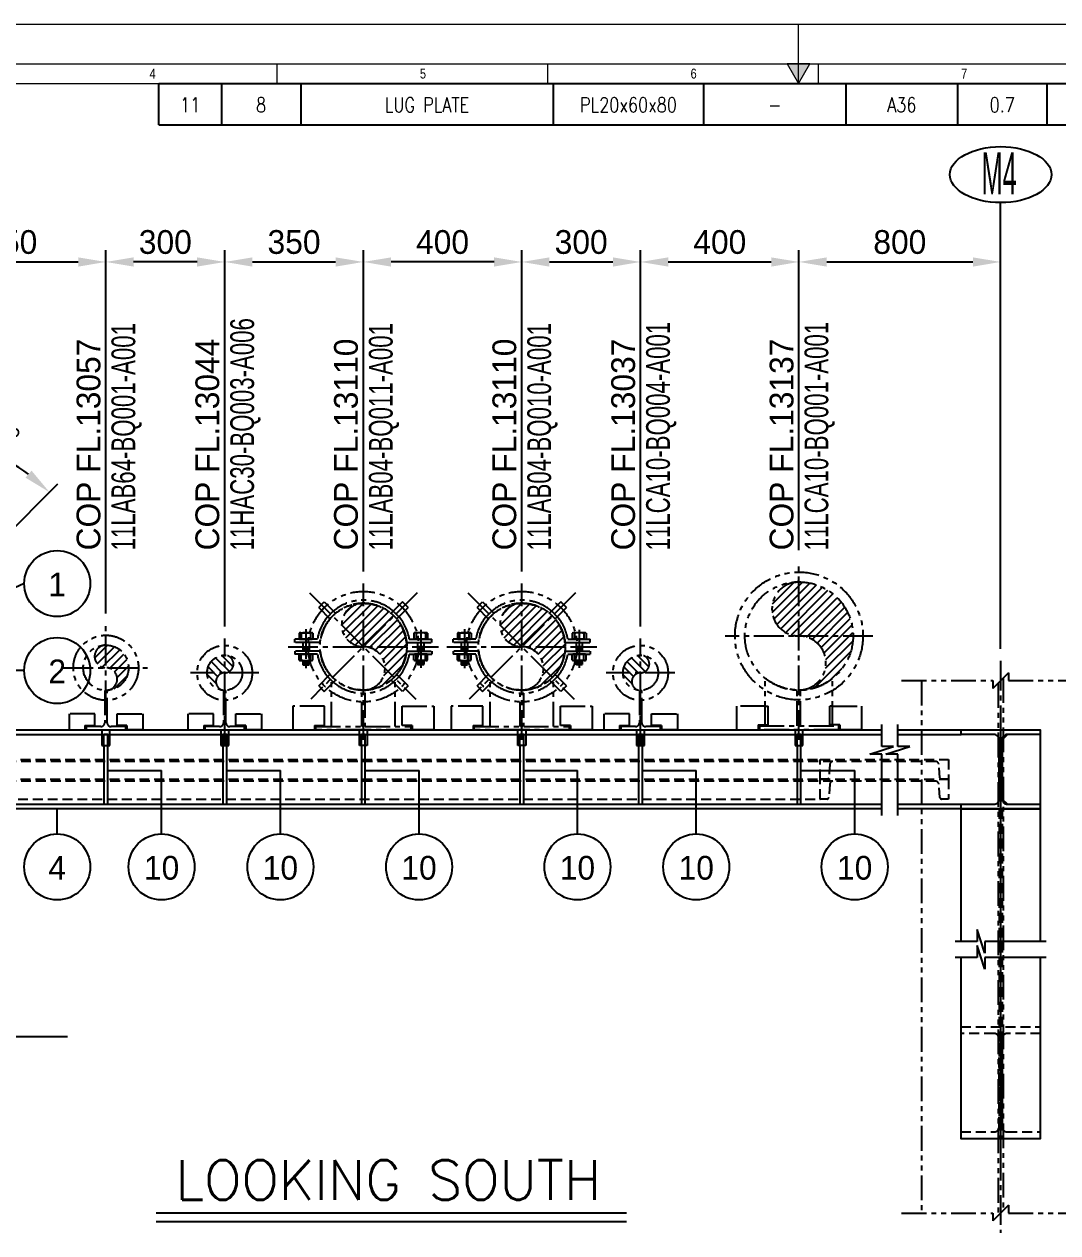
# Model space of a CAD drawing. Header units: millimetres. Extents: x 0 to 4222, y 0 to 2966.
# Drawn here: x 1122 to 2427, y 1440 to 2966 of the extents above; entities that cross this region are included whole.
import ezdxf
from ezdxf.enums import TextEntityAlignment as Align

# ---------------------------------------------------------------- set-up
doc = ezdxf.new("R2010")
doc.units = ezdxf.units.MM
doc.header["$LTSCALE"] = 50
for name, pattern in [('CENTER2', [1.125, 0.75, -0.125, 0.125, -0.125]), ('HIDDEN', [0.375, 0.25, -0.125]), ('PHANTOM2', [1.25, 0.625, -0.125, 0.125, -0.125, 0.125, -0.125])]:
    doc.linetypes.add(name, pattern=pattern)
for name, color, linetype in [('1. continuous', 3, 'Continuous'), ('2', 2, 'Continuous'), ('2. Hidden', 2, 'HIDDEN'), ('3. phantom', 6, 'PHANTOM2'), ('5. text', 2, 'Continuous'), ('7. center', 1, 'CENTER2'), ('text', 2, 'Continuous'), ('TITLE', 9, 'Continuous'), ('Title Block', 7, 'Continuous')]:
    doc.layers.add(name, color=color, linetype=linetype)
for name, color, linetype, lineweight in [('4', 4, 'Continuous', 9), ('G-ANNO-BRDR', 3, 'Continuous', 0), ('G-ANNO-TTLB', 7, 'Continuous', 0)]:
    doc.layers.add(name, color=color, linetype=linetype, lineweight=lineweight)
doc.styles.add('ROMANS', font='romans.shx', dxfattribs={"width": 0.8, "bigfont": 'whgtxt.shx'})
doc.styles.add('Style-Arial', font='ARIAL.TTF')
doc.dimstyles.get("Standard").update_dxf_attribs({"dimtxt": 0.18, "dimasz": 0.18, "dimexe": 0.18, "dimexo": 0.0625, "dimgap": 0.09, "dimtad": 0, "dimtih": 1, "dimtoh": 1, "dimdec": 4, "dimzin": 0, "dimdsep": 46, "dimtxsty": 'Standard', "dimcen": 0.09, "dimadec": 0, "dimazin": 0, "dimtfac": 1, "dimtdec": 4, "dimtofl": 0, "dimtmove": 0, "dimatfit": 3, "dimfxl": 1, "dimtolj": 1, "dimtzin": 0, "dimarcsym": 0})

# ---------------------------------------------------------------- blocks, each defined once
blk = doc.blocks.new('*D3')
at = {"color": 4, "linetype": 'ByBlock', "lineweight": -2, "transparency": 16777216}
for p, q in [((1225.5, 2222.1), (1225.5, 2681.1)), ((1020.2, 2666.1), (1190.5, 2666.1))]:
    blk.add_line(p, q, dxfattribs=at)
at = {"color": 4, "transparency": 16777216}
for points in [[(1020.2, 2671.9), (1020.2, 2660.2), (985.2, 2666.1)], [(1190.5, 2671.9), (1190.5, 2660.2), (1225.5, 2666.1)]]:
    blk.add_solid(points, dxfattribs=at)
at = {"layer": 'Defpoints', "color": 0, "transparency": 16777216}
for p in [(985.2, 2666.1), (1225.5, 2666.1), (1225.5, 2207.1)]:
    blk.add_point(p, dxfattribs=at)
at = {"color": 2, "transparency": 16777216, "insert": (1105.4, 2691.1), "char_height": 30, "attachment_point": 5}
blk.add_mtext('750', dxfattribs=at)
blk = doc.blocks.new('*D4')
at = {"color": 4, "lineweight": -2, "transparency": 16777216}
for p, q in [((1375.5, 2205.4), (1375.5, 2681.1)), ((1340.5, 2666.1), (1260.5, 2666.1))]:
    blk.add_line(p, q, dxfattribs=at)
at = {"color": 4, "transparency": 16777216}
for points in [[(1260.5, 2671.9), (1260.5, 2660.2), (1225.5, 2666.1)], [(1340.5, 2671.9), (1340.5, 2660.2), (1375.5, 2666.1)]]:
    blk.add_solid(points, dxfattribs=at)
at = {"layer": 'Defpoints', "color": 0, "transparency": 16777216}
for p in [(1225.5, 2666.1), (1225.5, 2666.1), (1375.5, 2190.4)]:
    blk.add_point(p, dxfattribs=at)
at = {"color": 2, "transparency": 16777216, "insert": (1300.5, 2691.1), "char_height": 30, "attachment_point": 5}
blk.add_mtext('300', dxfattribs=at)
blk = doc.blocks.new('*D5')
at = {"color": 4, "lineweight": -2, "transparency": 16777216}
for p, q in [((1550.5, 2274.9), (1550.5, 2681.1)), ((1410.5, 2666.1), (1515.5, 2666.1))]:
    blk.add_line(p, q, dxfattribs=at)
at = {"color": 4, "transparency": 16777216}
for points in [[(1410.5, 2671.9), (1410.5, 2660.2), (1375.5, 2666.1)], [(1515.5, 2671.9), (1515.5, 2660.2), (1550.5, 2666.1)]]:
    blk.add_solid(points, dxfattribs=at)
at = {"layer": 'Defpoints', "color": 0, "transparency": 16777216}
for p in [(1375.5, 2666.1), (1550.5, 2666.1), (1550.5, 2259.9)]:
    blk.add_point(p, dxfattribs=at)
at = {"color": 2, "transparency": 16777216, "insert": (1463, 2691.1), "char_height": 30, "attachment_point": 5}
blk.add_mtext('350', dxfattribs=at)
blk = doc.blocks.new('*D6')
at = {"color": 4, "lineweight": -2, "transparency": 16777216}
for p, q in [((1750.5, 2274.9), (1750.5, 2681.1)), ((1715.5, 2666.1), (1585.5, 2666.1))]:
    blk.add_line(p, q, dxfattribs=at)
at = {"color": 4, "transparency": 16777216}
for points in [[(1585.5, 2671.9), (1585.5, 2660.2), (1550.5, 2666.1)], [(1715.5, 2671.9), (1715.5, 2660.2), (1750.5, 2666.1)]]:
    blk.add_solid(points, dxfattribs=at)
at = {"layer": 'Defpoints', "color": 0, "transparency": 16777216}
for p in [(1550.5, 2666.1), (1550.5, 2666.1), (1750.5, 2259.9)]:
    blk.add_point(p, dxfattribs=at)
at = {"color": 2, "transparency": 16777216, "insert": (1650.5, 2691.1), "char_height": 30, "attachment_point": 5}
blk.add_mtext('400', dxfattribs=at)
blk = doc.blocks.new('*D7')
at = {"color": 4, "lineweight": -2, "transparency": 16777216}
for p, q in [((1900.5, 2205.4), (1900.5, 2681.1)), ((1785.5, 2666.1), (1865.5, 2666.1))]:
    blk.add_line(p, q, dxfattribs=at)
at = {"color": 4, "transparency": 16777216}
for points in [[(1785.5, 2671.9), (1785.5, 2660.2), (1750.5, 2666.1)], [(1865.5, 2671.9), (1865.5, 2660.2), (1900.5, 2666.1)]]:
    blk.add_solid(points, dxfattribs=at)
at = {"layer": 'Defpoints', "color": 0, "transparency": 16777216}
for p in [(1750.5, 2666.1), (1900.5, 2666.1), (1900.5, 2190.4)]:
    blk.add_point(p, dxfattribs=at)
at = {"color": 2, "transparency": 16777216, "insert": (1825.5, 2691.1), "char_height": 30, "attachment_point": 5}
blk.add_mtext('300', dxfattribs=at)
blk = doc.blocks.new('*D8')
at = {"color": 4, "lineweight": -2, "transparency": 16777216}
for p, q in [((2100.5, 2301.9), (2100.5, 2681.1)), ((1935.5, 2666.1), (2065.5, 2666.1))]:
    blk.add_line(p, q, dxfattribs=at)
at = {"color": 4, "transparency": 16777216}
for points in [[(1935.5, 2671.9), (1935.5, 2660.2), (1900.5, 2666.1)], [(2065.5, 2671.9), (2065.5, 2660.2), (2100.5, 2666.1)]]:
    blk.add_solid(points, dxfattribs=at)
at = {"layer": 'Defpoints', "color": 0, "transparency": 16777216}
for p in [(1900.5, 2666.1), (2100.5, 2666.1), (2100.5, 2286.9)]:
    blk.add_point(p, dxfattribs=at)
at = {"color": 2, "transparency": 16777216, "insert": (2000.5, 2691.1), "char_height": 30, "attachment_point": 5}
blk.add_mtext('400', dxfattribs=at)
blk = doc.blocks.new('*D9')
at = {"color": 4, "lineweight": -2, "transparency": 16777216}
for p, q in [((2355.1, 2177.2), (2355.1, 2681.1)), ((2135.5, 2666.1), (2320.1, 2666.1))]:
    blk.add_line(p, q, dxfattribs=at)
at = {"color": 4, "transparency": 16777216}
for points in [[(2135.5, 2671.9), (2135.5, 2660.2), (2100.5, 2666.1)], [(2320.1, 2671.9), (2320.1, 2660.2), (2355.1, 2666.1)]]:
    blk.add_solid(points, dxfattribs=at)
at = {"layer": 'Defpoints', "color": 0, "transparency": 16777216}
for p in [(2100.5, 2666.1), (2355.1, 2666.1), (2355.1, 2162.2)]:
    blk.add_point(p, dxfattribs=at)
at = {"color": 2, "transparency": 16777216, "insert": (2227.8, 2691.1), "char_height": 30, "attachment_point": 5}
blk.add_mtext('800', dxfattribs=at)
blk = doc.blocks.new('*D10')
at = {"color": 4, "linetype": 'ByBlock', "lineweight": -2, "transparency": 16777216}
for p, q in [((985.2, 2327.1), (985.2, 2460.2)), ((1094.8, 2315.6), (1164.9, 2385.8))]:
    blk.add_line(p, q, dxfattribs=at)
blk.add_arc((985.2, 2206.1), 239.1, 53.3952, 81.6048, dxfattribs=at)
at = {"color": 4, "transparency": 16777216}
for points in [[(1019.7, 2436.8), (1020.6, 2448.5), (985.2, 2445.2)], [(1131.6, 2402.5), (1124, 2393.6), (1154.3, 2375.2)]]:
    blk.add_solid(points, dxfattribs=at)
at = {"layer": 'Defpoints', "color": 0, "transparency": 16777216}
for p in [(1104.8, 2413.2), (985.2, 2312.1), (1084.1, 2305), (910.3, 2131.2), (985.2, 2066.3)]:
    blk.add_point(p, dxfattribs=at)
at = {"color": 2, "transparency": 16777216, "insert": (1086.3, 2450.1), "char_height": 30, "attachment_point": 5, "rotation": 337.5}
blk.add_mtext('45°', dxfattribs=at)

msp = doc.modelspace()

# ---------------------------------------------------------------- hatches: boundary and pattern name
at = {"layer": '3. phantom'}
h = msp.add_hatch(dxfattribs=at)
h.set_pattern_fill('ANSI31', color=256, scale=60, style=0)
h.set_pattern_definition([(45, (-234.168, 1927.235), (-5.3033, 5.3033), [])])
h.paths.add_polyline_path([(2100.5, 2261.9, 1), (2100.5, 2193.6)])
h.paths.add_polyline_path([(2100.5, 2261.9), (2100.5, 2193.6), (2168.7, 2193.6, 0.414214)])
h.paths.add_polyline_path([(2100.5, 2125.4, 0.414214), (2168.7, 2193.6), (2100.5, 2193.6, -1)])
h = msp.add_hatch(dxfattribs=at)
h.set_pattern_fill('ANSI31', color=256, scale=60, style=0)
h.set_pattern_definition([(45, (-784.168, 1713.735), (-5.3033, 5.3033), [])])
h.paths.add_polyline_path([(1550.5, 2180.1), (1550.5, 2234.9, 1)])
h.paths.add_polyline_path([(1605.2, 2180.1, 0.414214), (1550.5, 2234.9), (1550.5, 2180.1)])
h.paths.add_polyline_path([(1605.2, 2180.1), (1550.5, 2180.1, -1), (1550.5, 2125.4, 0.414214)])
h = msp.add_hatch(dxfattribs=at)
h.set_pattern_fill('ANSI31', color=256, scale=60, style=0)
h.set_pattern_definition([(45, (-584.168, 1713.735), (-5.3033, 5.3033), [])])
h.paths.add_polyline_path([(1750.5, 2180.1), (1750.5, 2234.9, 1)])
h.paths.add_polyline_path([(1805.2, 2180.1, 0.414214), (1750.5, 2234.9), (1750.5, 2180.1)])
h.paths.add_polyline_path([(1805.2, 2180.1), (1750.5, 2180.1, -1), (1750.5, 2125.4, 0.414214)])
h = msp.add_hatch(dxfattribs=at)
h.set_pattern_fill('ANSI31', color=256, scale=60, style=0)
h.set_pattern_definition([(45, (-1109.168, 1362.085), (-5.3033, 5.3033), [])])
h.paths.add_polyline_path([(1225.5, 2182.1, 1), (1225.5, 2153.5)])
h.paths.add_polyline_path([(1225.5, 2182.1), (1225.5, 2153.5), (1254, 2153.5, 0.414214)])
h.paths.add_polyline_path([(1254, 2153.5), (1225.5, 2153.5, -1), (1225.5, 2124.9, 0.414214)])
h = msp.add_hatch(dxfattribs=at)
h.set_pattern_fill('ANSI31', color=256, scale=60, style=0)
h.set_pattern_definition([(135, (3710.099, 1230.735), (5.3033, 5.3033), [])])
h.paths.add_polyline_path([(1375.5, 2147.1), (1375.5, 2169.4, -1)])
h.paths.add_polyline_path([(1353.2, 2147.1, -0.414214), (1375.5, 2169.4), (1375.5, 2147.1)])
h.paths.add_polyline_path([(1375.5, 2147.1, 1), (1375.5, 2124.9, -0.414214), (1353.2, 2147.1)])
h = msp.add_hatch(dxfattribs=at)
h.set_pattern_fill('ANSI31', color=256, scale=60, style=0)
h.set_pattern_definition([(135, (4235.099, 1230.735), (5.3033, 5.3033), [])])
h.paths.add_polyline_path([(1900.5, 2147.1), (1900.5, 2169.4, -1)])
h.paths.add_polyline_path([(1878.2, 2147.1, -0.414214), (1900.5, 2169.4), (1900.5, 2147.1)])
h.paths.add_polyline_path([(1900.5, 2147.1, 1), (1900.5, 2124.9, -0.414214), (1878.2, 2147.1)])

# ---------------------------------------------------------------- linework, layer by layer
at = {"color": 4}
for p, q in [((2355.1, 2681.1), (2355.1, 2741.1)), ((754.5, 1687.8), (1177.1, 1687.8))]:
    msp.add_line(p, q, dxfattribs=at)
for p, q in [((1122.3, 2259.8), (1066.5, 2234.3)), ((1122.3, 2150), (1077.8, 2150)), ((1228, 2023.7), (1295.8, 2023.7)), ((1295.8, 1943.6), (1295.8, 2023.7)), ((1378, 2023.7), (1445.8, 2023.7)), ((1445.8, 1943.6), (1445.8, 2023.7)), ((1553, 2023.7), (1620.8, 2023.7)), ((1620.8, 1943.6), (1620.8, 2023.7)), ((1753, 2023.7), (1820.8, 2023.7)), ((1820.8, 1943.6), (1820.8, 2023.7)), ((1903, 2023.7), (1970.8, 2023.7)), ((1970.8, 1943.6), (1970.8, 2023.7)), ((2103, 2023.7), (2170.8, 2023.7)), ((2170.8, 1943.6), (2170.8, 2023.7)), ((1164, 1943.6), (1164, 1975.1))]:
    msp.add_line(p, q)
at = {"layer": '1. continuous'}
for p, q in [((827.6, 2075.1), (2205, 2075.1)), ((990.2, 2069.1), (2205, 2069.1)), ((2225.3, 2075.1), (2305.1, 2075.1)), ((2225.3, 2069.1), (2305.1, 2069.1)), ((2363.6, 2069.1), (2357.1, 2062.6)), ((2363.6, 2069.1), (2357.1, 2062.6)), ((2405.1, 2069.1), (2405.1, 1981.1)), ((1223, 2055.1), (1223, 1981.1)), ((1228, 1981.1), (1228, 2055.1)), ((1373, 2055.1), (1373, 1981.1)), ((1378, 1981.1), (1378, 2055.1)), ((1548, 2055.1), (1548, 1981.1)), ((1553, 1981.1), (1553, 2055.1)), ((1748, 2055.1), (1748, 1981.1)), ((1753, 1981.1), (1753, 2055.1)), ((1898, 2055.1), (1898, 1981.1)), ((1903, 1981.1), (1903, 2055.1)), ((2098, 2055.1), (2098, 1981.1)), ((2103, 1981.1), (2103, 2055.1)), ((2357.1, 1987.6), (2363.6, 1981.1)), ((2357.1, 1987.6), (2363.6, 1981.1)), ((827.6, 1981.1), (2205, 1981.1)), ((2205, 1975.1), (827.6, 1975.1)), ((1223, 1981.1), (1228, 1981.1)), ((1373, 1981.1), (1378, 1981.1)), ((1548, 1981.1), (1553, 1981.1)), ((1748, 1981.1), (1753, 1981.1)), ((1898, 1981.1), (1903, 1981.1)), ((2098, 1981.1), (2103, 1981.1)), ((2225.3, 1981.1), (2305.1, 1981.1)), ((2305.1, 1975.1), (2225.3, 1975.1))]:
    msp.add_line(p, q, dxfattribs=at)
msp.add_lwpolyline([(2405.1, 1975.1), (2305.1, 1975.1), (2305.1, 1981.1), (2346.6, 1981.1, 0.414214), (2353.1, 1987.6), (2353.1, 2062.6, 0.414214), (2346.6, 2069.1), (2305.1, 2069.1), (2305.1, 2075.1), (2405.1, 2075.1), (2405.1, 2069.1), (2363.6, 2069.1, 0.414214), (2357.1, 2062.6), (2357.1, 1987.6, 0.414214), (2363.6, 1981.1), (2405.1, 1981.1)], format="xyb", close=True, dxfattribs=at)
for points in [[(2305.1, 1807.9), (2305.1, 1975.1), (2405.1, 1975.1), (2405.1, 1807.9)], [(2405.1, 1787.6), (2405.1, 1558.6), (2305.1, 1558.6), (2305.1, 1787.6)]]:
    msp.add_lwpolyline(points, dxfattribs=at)
at = {"layer": '2'}
for p, q in [((2205, 2054.2), (2205, 2081.8)), ((2225.3, 2054.2), (2225.3, 2081.8)), ((2190, 2044.2), (2220, 2054.2)), ((2220, 2054.2), (2205, 2054.2)), ((2210.3, 2044.2), (2240.3, 2054.2)), ((2240.3, 2054.2), (2225.3, 2054.2)), ((2205, 2044.2), (2190, 2044.2)), ((2205, 1966.8), (2205, 2044.2)), ((2225.3, 2044.2), (2210.3, 2044.2)), ((2225.3, 1966.8), (2225.3, 2044.2)), ((2335.3, 1792.9), (2325.3, 1822.9)), ((2325.3, 1822.9), (2325.3, 1807.9)), ((2325.3, 1807.9), (2297.8, 1807.9)), ((2335.3, 1772.6), (2325.3, 1802.6)), ((2325.3, 1802.6), (2325.3, 1787.6)), ((2412.7, 1807.9), (2335.3, 1807.9)), ((2335.3, 1807.9), (2335.3, 1792.9)), ((2325.3, 1787.6), (2297.8, 1787.6)), ((2412.7, 1787.6), (2335.3, 1787.6)), ((2335.3, 1787.6), (2335.3, 1772.6))]:
    msp.add_line(p, q, dxfattribs=at)
at = {"layer": '2. Hidden'}
for p, q in [((1228, 2069.1), (1223, 2069.1)), ((1223, 2055.1), (1223, 2069.1)), ((1228, 2055.1), (1228, 2069.1)), ((1378, 2069.1), (1373, 2069.1)), ((1373, 2055.1), (1373, 2069.1)), ((1378, 2055.1), (1378, 2069.1)), ((1553, 2069.1), (1548, 2069.1)), ((1548, 2055.1), (1548, 2069.1)), ((1553, 2055.1), (1553, 2069.1)), ((1753, 2069.1), (1748, 2069.1)), ((1748, 2055.1), (1748, 2069.1)), ((1753, 2055.1), (1753, 2069.1)), ((1903, 2069.1), (1898, 2069.1)), ((1898, 2055.1), (1898, 2069.1)), ((1903, 2055.1), (1903, 2069.1)), ((2103, 2069.1), (2098, 2069.1)), ((2098, 2055.1), (2098, 2069.1)), ((2103, 2055.1), (2103, 2069.1)), ((2143.4, 2035.1), (876.6, 2035.1)), ((892.7, 2037.6), (2127.3, 2037.6)), ((2143.4, 2010.1), (876.6, 2010.1)), ((892.7, 2012.6), (2127.3, 2012.6)), ((739.5, 1987.6), (2127.3, 1987.6)), ((2353.1, 1975.1), (2353.1, 1558.6)), ((2357.1, 1975.1), (2357.1, 1558.6)), ((2305.1, 1700.1), (2405.1, 1700.1)), ((2346.6, 1691.6), (2305.1, 1691.6)), ((2353.1, 1573.6), (2353.1, 1685.1)), ((2357.1, 1685.1), (2357.1, 1573.6)), ((2405.1, 1691.6), (2363.6, 1691.6)), ((2305.1, 1567.1), (2346.6, 1567.1)), ((2363.6, 1567.1), (2405.1, 1567.1))]:
    msp.add_line(p, q, dxfattribs=at)
for points in [[(2127.3, 2012.6), (2127.3, 2037.6), (2289.1, 2037.6), (2289.1, 2012.6), (2280.5, 2012.6, -0.388879), (2278.5, 2014.5), (2277, 2031.5, 0.388879), (2273, 2035.1), (2143.4, 2035.1, 0.388879), (2139.5, 2031.5), (2138, 2014.5, -0.388879), (2136, 2012.6)], [(2127.3, 1987.6), (2127.3, 2012.6), (2289.1, 2012.6), (2289.1, 1987.6), (2280.5, 1987.6, -0.388879), (2278.5, 1989.5), (2277, 2006.5, 0.388879), (2273, 2010.1), (2143.4, 2010.1, 0.388879), (2139.5, 2006.5), (2138, 1989.5, -0.388879), (2136, 1987.6)]]:
    msp.add_lwpolyline(points, format="xyb", close=True, dxfattribs=at)
for centre, start, end in [((2346.6, 1685.1), 0, 90), ((2363.6, 1685.1), 90, 180), ((2346.6, 1573.6), 270, 0), ((2363.6, 1573.6), 180, 270)]:
    msp.add_arc(centre, 6.5, start, end, dxfattribs=at)
at = {"layer": '3. phantom'}
for p, q in [((1494.1, 2229.5), (1501.1, 2236.6)), ((1494.1, 2229.5), (1508.2, 2215.3)), ((1501.1, 2236.6), (1515.3, 2222.4)), ((1599.8, 2236.6), (1585.6, 2222.4)), ((1606.9, 2229.5), (1592.7, 2215.3)), ((1606.9, 2229.5), (1599.8, 2236.6)), ((1694.1, 2229.5), (1701.1, 2236.6)), ((1694.1, 2229.5), (1708.2, 2215.3)), ((1701.1, 2236.6), (1715.3, 2222.4)), ((1799.8, 2236.6), (1785.6, 2222.4)), ((1806.9, 2229.5), (1792.7, 2215.3)), ((1806.9, 2229.5), (1799.8, 2236.6)), ((1505.5, 2218), (1512.6, 2225.1)), ((1515.3, 2222.4), (1508.2, 2215.3)), ((1585.6, 2222.4), (1592.7, 2215.3)), ((1595.4, 2218), (1588.3, 2225.1)), ((1705.5, 2218), (1712.6, 2225.1)), ((1715.3, 2222.4), (1708.2, 2215.3)), ((1785.6, 2222.4), (1792.7, 2215.3)), ((1795.4, 2218), (1788.3, 2225.1)), ((1492.5, 2189.6), (1464.1, 2189.6)), ((1464.1, 2185.6), (1464.1, 2189.6)), ((1496, 2185.6), (1464.1, 2185.6)), ((1469.3, 2197.1), (1469.3, 2190.2)), ((1470.7, 2197.6), (1485.2, 2197.6)), ((1470.7, 2189.6), (1485.2, 2189.6)), ((1472.1, 2197.1), (1472.1, 2190.2)), ((1474, 2185.6), (1474, 2174.6)), ((1481.9, 2185.6), (1481.9, 2174.6)), ((1483.8, 2197.1), (1483.8, 2190.2)), ((1486.6, 2197.1), (1486.6, 2190.2)), ((1605, 2185.6), (1636.9, 2185.6)), ((1608.5, 2189.6), (1636.9, 2189.6)), ((1614.3, 2197.1), (1614.3, 2190.2)), ((1630.2, 2197.6), (1615.7, 2197.6)), ((1630.2, 2189.6), (1615.7, 2189.6)), ((1617.1, 2197.1), (1617.1, 2190.2)), ((1619, 2185.6), (1619, 2174.6)), ((1626.9, 2185.6), (1626.9, 2174.6)), ((1628.8, 2197.1), (1628.8, 2190.2)), ((1631.6, 2197.1), (1631.6, 2190.2)), ((1636.9, 2185.6), (1636.9, 2189.6)), ((1692.5, 2189.6), (1664.1, 2189.6)), ((1664.1, 2185.6), (1664.1, 2189.6)), ((1696, 2185.6), (1664.1, 2185.6)), ((1669.3, 2197.1), (1669.3, 2190.2)), ((1670.7, 2197.6), (1685.2, 2197.6)), ((1670.7, 2189.6), (1685.2, 2189.6)), ((1672.1, 2197.1), (1672.1, 2190.2)), ((1674, 2185.6), (1674, 2174.6)), ((1681.9, 2185.6), (1681.9, 2174.6)), ((1683.8, 2197.1), (1683.8, 2190.2)), ((1686.6, 2197.1), (1686.6, 2190.2)), ((1805, 2185.6), (1836.9, 2185.6)), ((1808.5, 2189.6), (1836.9, 2189.6)), ((1814.3, 2197.1), (1814.3, 2190.2)), ((1830.2, 2197.6), (1815.7, 2197.6)), ((1830.2, 2189.6), (1815.7, 2189.6)), ((1817.1, 2197.1), (1817.1, 2190.2)), ((1819, 2185.6), (1819, 2174.6)), ((1826.9, 2185.6), (1826.9, 2174.6)), ((1828.8, 2197.1), (1828.8, 2190.2)), ((1831.6, 2197.1), (1831.6, 2190.2)), ((1836.9, 2185.6), (1836.9, 2189.6)), ((1496, 2174.6), (1464.1, 2174.6)), ((1464.1, 2174.6), (1464.1, 2170.6)), ((1492.5, 2170.6), (1464.1, 2170.6)), ((1469.3, 2163.2), (1469.3, 2170.1)), ((1470.7, 2170.6), (1485.2, 2170.6)), ((1472.1, 2163.2), (1472.1, 2170.1)), ((1474, 2180.1), (1481.9, 2180.1)), ((1474, 2177.6), (1481.9, 2177.6)), ((1474, 2175.1), (1481.9, 2175.1)), ((1474.8, 2178.9), (1481.2, 2178.9)), ((1474.8, 2176.4), (1481.2, 2176.4)), ((1483.8, 2163.2), (1483.8, 2170.1)), ((1486.6, 2163.2), (1486.6, 2170.1)), ((1605, 2174.6), (1636.9, 2174.6)), ((1608.5, 2170.6), (1636.9, 2170.6)), ((1614.3, 2163.2), (1614.3, 2170.1)), ((1630.2, 2170.6), (1615.7, 2170.6)), ((1617.1, 2163.2), (1617.1, 2170.1)), ((1626.9, 2180.1), (1619, 2180.1)), ((1626.9, 2177.6), (1619, 2177.6)), ((1626.9, 2175.1), (1619, 2175.1)), ((1626.2, 2178.9), (1619.8, 2178.9)), ((1626.2, 2176.4), (1619.8, 2176.4)), ((1628.8, 2163.2), (1628.8, 2170.1)), ((1631.6, 2163.2), (1631.6, 2170.1)), ((1636.9, 2174.6), (1636.9, 2170.6)), ((1696, 2174.6), (1664.1, 2174.6)), ((1664.1, 2174.6), (1664.1, 2170.6)), ((1692.5, 2170.6), (1664.1, 2170.6)), ((1669.3, 2163.2), (1669.3, 2170.1)), ((1670.7, 2170.6), (1685.2, 2170.6)), ((1672.1, 2163.2), (1672.1, 2170.1)), ((1674, 2180.1), (1681.9, 2180.1)), ((1674, 2177.6), (1681.9, 2177.6)), ((1674, 2175.1), (1681.9, 2175.1)), ((1674.8, 2178.9), (1681.2, 2178.9)), ((1674.8, 2176.4), (1681.2, 2176.4)), ((1683.8, 2163.2), (1683.8, 2170.1)), ((1686.6, 2163.2), (1686.6, 2170.1)), ((1805, 2174.6), (1836.9, 2174.6)), ((1808.5, 2170.6), (1836.9, 2170.6)), ((1814.3, 2163.2), (1814.3, 2170.1)), ((1830.2, 2170.6), (1815.7, 2170.6)), ((1817.1, 2163.2), (1817.1, 2170.1)), ((1826.9, 2180.1), (1819, 2180.1)), ((1826.9, 2177.6), (1819, 2177.6)), ((1826.9, 2175.1), (1819, 2175.1)), ((1826.2, 2178.9), (1819.8, 2178.9)), ((1826.2, 2176.4), (1819.8, 2176.4)), ((1828.8, 2163.2), (1828.8, 2170.1)), ((1831.6, 2163.2), (1831.6, 2170.1)), ((1836.9, 2174.6), (1836.9, 2170.6)), ((1470.7, 2162.6), (1485.2, 2162.6)), ((1474, 2162.6), (1474, 2157.6)), ((1474, 2160.1), (1481.9, 2160.1)), ((1474.5, 2157.1), (1474, 2157.6)), ((1474, 2157.6), (1481.9, 2157.6)), ((1474.5, 2157.1), (1481.4, 2157.1)), ((1474.8, 2161.4), (1481.2, 2161.4)), ((1474.8, 2158.9), (1481.2, 2158.9)), ((1481.4, 2157.1), (1481.9, 2157.6)), ((1481.9, 2162.6), (1481.9, 2157.6)), ((1630.2, 2162.6), (1615.7, 2162.6)), ((1619, 2162.6), (1619, 2157.6)), ((1626.9, 2160.1), (1619, 2160.1)), ((1619.5, 2157.1), (1619, 2157.6)), ((1626.9, 2157.6), (1619, 2157.6)), ((1626.4, 2157.1), (1619.5, 2157.1)), ((1626.2, 2161.4), (1619.8, 2161.4)), ((1626.2, 2158.9), (1619.8, 2158.9)), ((1626.4, 2157.1), (1626.9, 2157.6)), ((1626.9, 2162.6), (1626.9, 2157.6)), ((1670.7, 2162.6), (1685.2, 2162.6)), ((1674, 2162.6), (1674, 2157.6)), ((1674, 2160.1), (1681.9, 2160.1)), ((1674.5, 2157.1), (1674, 2157.6)), ((1674, 2157.6), (1681.9, 2157.6)), ((1674.5, 2157.1), (1681.4, 2157.1)), ((1674.8, 2161.4), (1681.2, 2161.4)), ((1674.8, 2158.9), (1681.2, 2158.9)), ((1681.4, 2157.1), (1681.9, 2157.6)), ((1681.9, 2162.6), (1681.9, 2157.6)), ((1830.2, 2162.6), (1815.7, 2162.6)), ((1819, 2162.6), (1819, 2157.6)), ((1826.9, 2160.1), (1819, 2160.1)), ((1819.5, 2157.1), (1819, 2157.6)), ((1826.9, 2157.6), (1819, 2157.6)), ((1826.4, 2157.1), (1819.5, 2157.1)), ((1826.2, 2161.4), (1819.8, 2161.4)), ((1826.2, 2158.9), (1819.8, 2158.9)), ((1826.4, 2157.1), (1826.9, 2157.6)), ((1826.9, 2162.6), (1826.9, 2157.6)), ((1494.1, 2130.8), (1508.2, 2144.9)), ((1501.1, 2123.7), (1515.3, 2137.9)), ((1512.6, 2135.2), (1505.5, 2142.2)), ((1515.3, 2137.9), (1508.2, 2144.9)), ((1585.6, 2137.9), (1592.7, 2144.9)), ((1599.8, 2123.7), (1585.6, 2137.9)), ((1588.3, 2135.2), (1595.4, 2142.2)), ((1606.9, 2130.8), (1592.7, 2144.9)), ((1694.1, 2130.8), (1708.2, 2144.9)), ((1701.1, 2123.7), (1715.3, 2137.9)), ((1712.6, 2135.2), (1705.5, 2142.2)), ((1715.3, 2137.9), (1708.2, 2144.9)), ((1785.6, 2137.9), (1792.7, 2144.9)), ((1799.8, 2123.7), (1785.6, 2137.9)), ((1788.3, 2135.2), (1795.4, 2142.2)), ((1806.9, 2130.8), (1792.7, 2144.9)), ((2057.9, 2080.1), (2057.9, 2140.3)), ((2142.9, 2080.1), (2142.9, 2140.1)), ((2365.1, 2147.2), (2345.1, 2127.2)), ((2358.3, 2140.5), (2358.3, 1467.9)), ((2365.1, 2147.2), (2365.1, 2137.2)), ((1224, 2124.9), (1224, 2084.1)), ((1224, 2124.9), (1227, 2124.9)), ((1227, 2084.1), (1227, 2124.9)), ((1374, 2124.9), (1374, 2084.1)), ((1374, 2124.9), (1377, 2124.9)), ((1377, 2084.1), (1377, 2124.9)), ((1494.1, 2130.8), (1501.1, 2123.7)), ((1510.5, 2079.1), (1510.5, 2137.1)), ((1590.5, 2079.1), (1590.5, 2137.1)), ((1606.9, 2130.8), (1599.8, 2123.7)), ((1694.1, 2130.8), (1701.1, 2123.7)), ((1710.5, 2079.1), (1710.5, 2137.1)), ((1790.5, 2079.1), (1790.5, 2137.1)), ((1806.9, 2130.8), (1799.8, 2123.7)), ((1899, 2124.9), (1899, 2084.1)), ((1899, 2124.9), (1902, 2124.9)), ((1902, 2084.1), (1902, 2124.9)), ((2098.1, 2080.1), (2098.1, 2125.4)), ((2102.6, 2080.1), (2102.6, 2125.4)), ((2230.1, 2137.2), (2345.1, 2137.2)), ((2255.1, 2137.2), (2255.1, 1464.7)), ((2345.1, 2137.2), (2345.1, 2127.2)), ((2351.8, 2134), (2351.8, 1461.4)), ((2365.1, 2137.2), (2480.1, 2137.2)), ((1548.5, 2079.1), (1548.5, 2121.4)), ((1552.5, 2121.4), (1552.5, 2079.1)), ((1748.5, 2079.1), (1748.5, 2121.4)), ((1752.5, 2121.4), (1752.5, 2079.1)), ((1211.5, 2095.1), (1179, 2095.1)), ((1179, 2095.1), (1179, 2075.1)), ((1211.5, 2080.6), (1211.5, 2095.1)), ((1239.5, 2080.6), (1239.5, 2095.1)), ((1239.5, 2095.1), (1272, 2095.1)), ((1272, 2095.1), (1272, 2075.1)), ((1361.5, 2095.1), (1329, 2095.1)), ((1329, 2095.1), (1329, 2075.1)), ((1361.5, 2080.6), (1361.5, 2095.1)), ((1389.5, 2080.6), (1389.5, 2095.1)), ((1389.5, 2095.1), (1422, 2095.1)), ((1422, 2095.1), (1422, 2075.1)), ((1501.5, 2105.1), (1461.5, 2105.1)), ((1461.5, 2105.1), (1461.5, 2075.1)), ((1501.5, 2080.6), (1501.5, 2105.1)), ((1599.5, 2080.6), (1599.5, 2105.1)), ((1599.5, 2105.1), (1639.5, 2105.1)), ((1639.5, 2105.1), (1639.5, 2075.1)), ((1701.5, 2105.1), (1661.5, 2105.1)), ((1661.5, 2105.1), (1661.5, 2075.1)), ((1701.5, 2080.6), (1701.5, 2105.1)), ((1799.5, 2080.6), (1799.5, 2105.1)), ((1799.5, 2105.1), (1839.5, 2105.1)), ((1839.5, 2105.1), (1839.5, 2075.1)), ((1886.5, 2095.1), (1854, 2095.1)), ((1854, 2095.1), (1854, 2075.1)), ((1886.5, 2080.6), (1886.5, 2095.1)), ((1914.5, 2080.6), (1914.5, 2095.1)), ((1914.5, 2095.1), (1947, 2095.1)), ((1947, 2095.1), (1947, 2075.1)), ((2058.1, 2105.1), (2021.6, 2105.1)), ((2021.6, 2105.1), (2021.6, 2075.1)), ((2058.1, 2105.1), (2061.6, 2105.1)), ((2061.6, 2081.6), (2061.6, 2105.1)), ((2139.4, 2081.6), (2139.4, 2105.1)), ((2142.9, 2105.1), (2139.4, 2105.1)), ((2142.9, 2105.1), (2179.4, 2105.1)), ((2179.4, 2105.1), (2179.4, 2075.1)), ((1199, 2080.6), (1211.5, 2080.6)), ((1199, 2080.6), (1199, 2075.1)), ((1219, 2079.1), (1200.5, 2079.1)), ((1200.5, 2079.1), (1200.5, 2075.1)), ((1250.5, 2079.1), (1232, 2079.1)), ((1252, 2080.6), (1239.5, 2080.6)), ((1250.5, 2075.1), (1250.5, 2079.1)), ((1252, 2080.6), (1252, 2075.1)), ((1349, 2080.6), (1361.5, 2080.6)), ((1349, 2080.6), (1349, 2075.1)), ((1369, 2079.1), (1350.5, 2079.1)), ((1350.5, 2079.1), (1350.5, 2075.1)), ((1400.5, 2079.1), (1382, 2079.1)), ((1402, 2080.6), (1389.5, 2080.6)), ((1400.5, 2075.1), (1400.5, 2079.1)), ((1402, 2080.6), (1402, 2075.1)), ((1489, 2080.6), (1501.5, 2080.6)), ((1489, 2080.6), (1489, 2075.1)), ((1490.5, 2079.1), (1610.5, 2079.1)), ((1490.5, 2075.1), (1490.5, 2079.1)), ((1552, 2079.1), (1549, 2079.1)), ((1612, 2080.6), (1599.5, 2080.6)), ((1610.5, 2079.1), (1610.5, 2075.1)), ((1612, 2080.6), (1612, 2075.1)), ((1689, 2080.6), (1701.5, 2080.6)), ((1689, 2080.6), (1689, 2075.1)), ((1690.5, 2079.1), (1810.5, 2079.1)), ((1690.5, 2075.1), (1690.5, 2079.1)), ((1752, 2079.1), (1749, 2079.1)), ((1812, 2080.6), (1799.5, 2080.6)), ((1810.5, 2079.1), (1810.5, 2075.1)), ((1812, 2080.6), (1812, 2075.1)), ((1874, 2080.6), (1886.5, 2080.6)), ((1874, 2080.6), (1874, 2075.1)), ((1894, 2079.1), (1875.5, 2079.1)), ((1875.5, 2079.1), (1875.5, 2075.1)), ((1925.5, 2079.1), (1907, 2079.1)), ((1927, 2080.6), (1914.5, 2080.6)), ((1925.5, 2075.1), (1925.5, 2079.1)), ((1927, 2080.6), (1927, 2075.1)), ((2049.1, 2081.6), (2058.1, 2081.6)), ((2049.1, 2081.6), (2049.1, 2075.1)), ((2050.6, 2080.1), (2150.4, 2080.1)), ((2050.6, 2080.1), (2050.6, 2075.1)), ((2058.1, 2081.6), (2061.6, 2081.6)), ((2142.9, 2081.6), (2139.4, 2081.6)), ((2151.9, 2081.6), (2142.9, 2081.6)), ((2150.4, 2080.1), (2150.4, 2075.1)), ((2151.9, 2081.6), (2151.9, 2075.1)), ((1179, 2075.1), (1199, 2075.1)), ((1200.5, 2075.1), (1250.5, 2075.1)), ((1220.5, 2075.1), (1220.5, 2055.1)), ((1220.5, 2075.1), (1230.5, 2075.1)), ((1230.5, 2055.1), (1230.5, 2075.1)), ((1272, 2075.1), (1252, 2075.1)), ((1329, 2075.1), (1349, 2075.1)), ((1350.5, 2075.1), (1400.5, 2075.1)), ((1370.5, 2075.1), (1370.5, 2055.1)), ((1370.5, 2075.1), (1380.5, 2075.1)), ((1380.5, 2055.1), (1380.5, 2075.1)), ((1422, 2075.1), (1402, 2075.1)), ((1461.5, 2075.1), (1489, 2075.1)), ((1610.5, 2075.1), (1490.5, 2075.1)), ((1545.5, 2055.1), (1545.5, 2075.1)), ((1555.5, 2075.1), (1545.5, 2075.1)), ((1555.5, 2075.1), (1555.5, 2055.1)), ((1639.5, 2075.1), (1612, 2075.1)), ((1661.5, 2075.1), (1689, 2075.1)), ((1810.5, 2075.1), (1690.5, 2075.1)), ((1745.5, 2055.1), (1745.5, 2075.1)), ((1755.5, 2075.1), (1745.5, 2075.1)), ((1755.5, 2075.1), (1755.5, 2055.1)), ((1839.5, 2075.1), (1812, 2075.1)), ((1854, 2075.1), (1874, 2075.1)), ((1875.5, 2075.1), (1925.5, 2075.1)), ((1895.5, 2075.1), (1895.5, 2055.1)), ((1895.5, 2075.1), (1905.5, 2075.1)), ((1905.5, 2055.1), (1905.5, 2075.1)), ((1947, 2075.1), (1927, 2075.1)), ((2021.6, 2075.1), (2049.1, 2075.1)), ((2150.4, 2075.1), (2050.4, 2075.1)), ((2095.5, 2075.1), (2095.5, 2055.1)), ((2095.5, 2075.1), (2105.5, 2075.1)), ((2105.5, 2055.1), (2105.5, 2075.1)), ((2179.4, 2075.1), (2151.9, 2075.1)), ((1220.5, 2055.1), (1230.5, 2055.1)), ((1370.5, 2055.1), (1380.5, 2055.1)), ((1555.5, 2055.1), (1545.5, 2055.1)), ((1755.5, 2055.1), (1745.5, 2055.1)), ((1895.5, 2055.1), (1905.5, 2055.1)), ((2095.5, 2055.1), (2105.5, 2055.1)), ((2365.1, 1474.7), (2345.1, 1454.7)), ((2365.1, 1474.7), (2365.1, 1464.7)), ((2230.1, 1464.7), (2345.1, 1464.7)), ((2345.1, 1464.7), (2345.1, 1454.7)), ((2365.1, 1464.7), (2480.1, 1464.7))]:
    msp.add_line(p, q, dxfattribs=at)
for centre, radius in [((2100.5, 2193.6), 80.8), ((2100.5, 2193.6), 68.3), ((1550.5, 2180.1), 69.8), ((1750.5, 2180.1), 69.8), ((1550.5, 2180.1), 54.8), ((1750.5, 2180.1), 54.8), ((1225.5, 2153.5), 41.1), ((1225.5, 2153.5), 28.6), ((1375.5, 2147.1), 34.7), ((1375.5, 2147.1), 22.2), ((1900.5, 2147.1), 34.7), ((1900.5, 2147.1), 22.2)]:
    msp.add_circle(centre, radius, dxfattribs=at)
for centre, radius, start, end in [((2100.5, 2227.8), 34.1, 90, 270), ((1550.5, 2180.1), 54.8, 5.7628, 174.2372), ((1550.5, 2180.1), 58.8, 49.8974, 130.1026), ((1550.5, 2207.5), 27.4, 90, 270), ((1750.5, 2180.1), 54.8, 5.7628, 174.2372), ((1750.5, 2180.1), 58.8, 49.8974, 130.1026), ((1750.5, 2207.5), 27.4, 90, 270), ((1550.5, 2180.1), 58.8, 139.8627, 170.6983), ((1550.5, 2180.1), 58.8, 9.3017, 40.1373), ((1750.5, 2180.1), 58.8, 139.8627, 170.6983), ((1750.5, 2180.1), 58.8, 9.3017, 40.1373), ((1470.7, 2195.6), 2.04, 46.3972, 133.6028), ((1470.7, 2191.7), 2.04, 226.3972, 313.6028), ((1478, 2167.1), 30.6, 78.992, 101.008), ((1478, 2220.2), 30.6, 258.992, 281.008), ((1485.2, 2195.6), 2.04, 46.3972, 133.6028), ((1485.2, 2191.7), 2.04, 226.3972, 313.6028), ((1615.7, 2195.6), 2.04, 46.3972, 133.6028), ((1615.7, 2191.7), 2.04, 226.3972, 313.6028), ((1623, 2167.1), 30.6, 78.992, 101.008), ((1623, 2220.2), 30.6, 258.992, 281.008), ((1630.2, 2195.6), 2.04, 46.3972, 133.6028), ((1630.2, 2191.7), 2.04, 226.3972, 313.6028), ((1670.7, 2195.6), 2.04, 46.3972, 133.6028), ((1670.7, 2191.7), 2.04, 226.3972, 313.6028), ((1678, 2167.1), 30.6, 78.992, 101.008), ((1678, 2220.2), 30.6, 258.992, 281.008), ((1685.2, 2195.6), 2.04, 46.3972, 133.6028), ((1685.2, 2191.7), 2.04, 226.3972, 313.6028), ((1815.7, 2195.6), 2.04, 46.3972, 133.6028), ((1815.7, 2191.7), 2.04, 226.3972, 313.6028), ((1823, 2167.1), 30.6, 78.992, 101.008), ((1823, 2220.2), 30.6, 258.992, 281.008), ((1830.2, 2195.6), 2.04, 46.3972, 133.6028), ((1830.2, 2191.7), 2.04, 226.3972, 313.6028), ((2100.5, 2159.5), 34.1, 270, 90), ((1225.5, 2167.8), 14.3, 90, 270), ((1375.5, 2158.2), 11.1, 270, 90), ((1470.7, 2168.6), 2.04, 46.3972, 133.6028), ((1478, 2140.1), 30.6, 78.992, 101.008), ((1485.2, 2168.6), 2.04, 46.3972, 133.6028), ((1550.5, 2180.1), 58.8, 189.3017, 220.1373), ((1550.5, 2180.1), 54.8, 185.7628, 354.2372), ((1550.5, 2152.7), 27.4, 270, 90), ((1550.5, 2180.1), 58.8, 319.8627, 350.6983), ((1615.7, 2168.6), 2.04, 46.3972, 133.6028), ((1623, 2140.1), 30.6, 78.992, 101.008), ((1630.2, 2168.6), 2.04, 46.3972, 133.6028), ((1670.7, 2168.6), 2.04, 46.3972, 133.6028), ((1678, 2140.1), 30.6, 78.992, 101.008), ((1685.2, 2168.6), 2.04, 46.3972, 133.6028), ((1750.5, 2180.1), 58.8, 189.3017, 220.1373), ((1750.5, 2180.1), 54.8, 185.7628, 354.2372), ((1750.5, 2152.7), 27.4, 270, 90), ((1750.5, 2180.1), 58.8, 319.8627, 350.6983), ((1815.7, 2168.6), 2.04, 46.3972, 133.6028), ((1823, 2140.1), 30.6, 78.992, 101.008), ((1830.2, 2168.6), 2.04, 46.3972, 133.6028), ((1900.5, 2158.2), 11.1, 270, 90), ((1225.5, 2139.2), 14.3, 270, 90), ((1470.7, 2164.7), 2.04, 226.3972, 313.6028), ((1478, 2193.2), 30.6, 258.992, 281.008), ((1485.2, 2164.7), 2.04, 226.3972, 313.6028), ((1615.7, 2164.7), 2.04, 226.3972, 313.6028), ((1623, 2193.2), 30.6, 258.992, 281.008), ((1630.2, 2164.7), 2.04, 226.3972, 313.6028), ((1670.7, 2164.7), 2.04, 226.3972, 313.6028), ((1678, 2193.2), 30.6, 258.992, 281.008), ((1685.2, 2164.7), 2.04, 226.3972, 313.6028), ((1815.7, 2164.7), 2.04, 226.3972, 313.6028), ((1823, 2193.2), 30.6, 258.992, 281.008), ((1830.2, 2164.7), 2.04, 226.3972, 313.6028), ((1375.5, 2136), 11.1, 90, 270), ((1900.5, 2136), 11.1, 90, 270), ((2100.5, 2193.6), 68.3, 231.3754, 308.3876), ((1550.5, 2180.1), 58.8, 229.8974, 310.1026), ((1750.5, 2180.1), 58.8, 229.8974, 310.1026), ((1219, 2084.1), 5, 270, 0), ((1232, 2084.1), 5, 180, 270), ((1369, 2084.1), 5, 270, 0), ((1382, 2084.1), 5, 180, 270), ((1894, 2084.1), 5, 270, 0), ((1907, 2084.1), 5, 180, 270)]:
    msp.add_arc(centre, radius, start, end, dxfattribs=at)
at = {"layer": '5. text'}
for p, q in [((1289, 1464.8), (1882.9, 1464.8)), ((1289, 1453.8), (1882.9, 1453.8))]:
    msp.add_line(p, q, dxfattribs=at)
at = {"layer": '5. text', "color": 7}
for centre in [(1164, 2259.8), (1164, 2150), (1164, 1901.9), (1295.8, 1901.9), (1445.8, 1901.9), (1620.8, 1901.9), (1820.8, 1901.9), (1970.8, 1901.9), (2170.8, 1901.9)]:
    msp.add_circle(centre, 41.7, dxfattribs=at)
at = {"layer": '7. center'}
for p, q in [((2100.5, 2062.6), (2100.5, 2286.9)), ((1550.5, 2062.6), (1550.5, 2259.9)), ((1750.5, 2062.6), (1750.5, 2259.9)), ((1482.6, 2248.1), (1616.6, 2114)), ((1618.4, 2248.1), (1484.3, 2114)), ((1682.6, 2248.1), (1816.6, 2114)), ((1818.4, 2248.1), (1684.3, 2114)), ((1225.5, 2099.9), (1225.5, 2207.1)), ((1478, 2202.2), (1478, 2153)), ((1623, 2201.4), (1623, 2153.6)), ((1678, 2202.2), (1678, 2153)), ((1823, 2201.4), (1823, 2153.6)), ((1375.5, 2055.1), (1375.5, 2190.4)), ((1900.5, 2055.1), (1900.5, 2190.4)), ((2193.7, 2193.6), (2007.2, 2193.6)), ((1455.7, 2180.1), (1645.2, 2180.1)), ((1655.7, 2180.1), (1845.2, 2180.1)), ((1171.9, 2153.5), (1279, 2153.5)), ((2355.1, 2162.2), (2355.1, 1439.7)), ((1418.7, 2147.1), (1332.2, 2147.1)), ((1943.7, 2147.1), (1857.2, 2147.1)), ((2355.1, 2087.1), (2355.1, 1963.1)), ((2355.1, 2000.1), (2355.1, 1533.6))]:
    msp.add_line(p, q, dxfattribs=at)
at = {"layer": 'G-ANNO-BRDR', "color": 3, "lineweight": 13, "ltscale": 0.172512}
msp.add_line((0, 2966.5), (4200, 2966.5), dxfattribs=at)
at = {"layer": 'G-ANNO-TTLB', "color": 7, "lineweight": 13, "ltscale": 0.172512, "extrusion": (0, 0, -1)}
for p, q in [((2100, 2891.6), (2100, 2966.5)), ((1441.6, 2891.6), (1441.6, 2916.5)), ((1783.3, 2891.6), (1783.3, 2916.5)), ((2100, 2891.6), (2100, 2916.5)), ((2125, 2891.6), (2125, 2916.5))]:
    msp.add_line(p, q, dxfattribs=at)
at = {"layer": 'G-ANNO-TTLB', "color": 7, "lineweight": 13, "ltscale": 0.172512}
for p, q in [((74.9, 2916.5), (4175, 2916.5)), ((2085.6, 2916.5), (2100, 2891.6)), ((2114.4, 2916.5), (2085.6, 2916.5)), ((2100, 2891.6), (2114.4, 2916.5)), ((99.9, 2891.6), (4150.1, 2891.6))]:
    msp.add_line(p, q, dxfattribs=at)
at = {"layer": 'G-ANNO-TTLB', "color": 7, "lineweight": 13, "ltscale": 0.172512, "extrusion": (0, 0, -1)}
msp.add_solid([(-2085.6, 2916.5), (-2100, 2891.6), (-2114.4, 2916.5)], dxfattribs=at)
at = {"layer": 'TITLE'}
msp.add_ellipse((2355.1, 2776.4), major_axis=(-64.1, 0), ratio=0.55154, dxfattribs=at)
at = {"layer": 'Title Block', "color": 7}
for p, q in [((1292.1, 2839.5), (1292.1, 2891.6)), ((1292.1, 2891.6), (2721.1, 2891.6)), ((1371.5, 2891.6), (1371.5, 2839.5)), ((1471.4, 2891.6), (1471.4, 2839.5)), ((1790.3, 2891.6), (1790.3, 2839.5)), ((1980.1, 2891.6), (1980.1, 2839.5)), ((2159.8, 2891.6), (2159.8, 2839.5)), ((2300.7, 2891.6), (2300.7, 2839.5)), ((2413.5, 2891.6), (2413.5, 2839.5)), ((1292.1, 2839.5), (2721.1, 2839.5))]:
    msp.add_line(p, q, dxfattribs=at)

# ---------------------------------------------------------------- texts
at = {"color": 2, "style": 'ROMANS', "width": 0.8}
msp.add_text('0.7', height=18.6, dxfattribs=at).set_placement((2357.1, 2864.6), align=Align.MIDDLE_CENTER)
at = {"layer": '4', "color": 7, "style": 'Style-Arial', "width": 0.8}
for s, p in [('4', (1280.6, 2897.8)), ('5', (1621.9, 2897.8)), ('6', (1963.6, 2897.8)), ('7', (2305.2, 2897.8))]:
    msp.add_text(s, height=12.5, dxfattribs=at).set_placement(p)
at = {"layer": '5. text', "style": 'ROMANS'}
msp.add_text('LOOKING SOUTH', height=50, dxfattribs=at).set_placement((1582, 1481.4), align=Align.CENTER)
at = {"layer": 'text', "style": 'ROMANS', "width": 0.8}
for s, p in [('11', (1331.8, 2864.6)), ('8', (1421.4, 2864.6)), ('LUG PLATE', (1630.8, 2864.6)), ('PL20x60x80', (1885.2, 2864.6)), ('A36', (2230.3, 2864.6)), ('-', (2070, 2864.6))]:
    msp.add_text(s, height=18.6, dxfattribs=at).set_placement(p, align=Align.MIDDLE_CENTER)
at = {"layer": 'text', "width": 0.45}
msp.add_text('M4', height=53.06, dxfattribs=at).set_placement((2353.2, 2751.5), align=Align.CENTER)
at = {"layer": 'text', "width": 0.7}
for s, p in [('11LAB64-BQ001-A001', (1262.5, 2301.7)), ('11HAC30-BQ003-A006', (1412.5, 2301.7)), ('11LAB04-BQ011-A001', (1587.5, 2301.7)), ('11LAB04-BQ010-A001', (1787.5, 2301.7)), ('11LCA10-BQ004-A001', (1937.5, 2301.7)), ('11LCA10-BQ001-A001', (2137.5, 2301.7))]:
    msp.add_text(s, height=30, rotation=90, dxfattribs=at).set_placement(p)
at = {"layer": 'text'}
for s, p in [('COP FL.13057', (1218.5, 2301.7)), ('COP FL.13044', (1368.5, 2301.7)), ('COP FL.13110', (1543.5, 2301.7)), ('COP FL.13110', (1743.5, 2301.7)), ('COP FL.13037', (1893.5, 2301.7)), ('COP FL.13137', (2093.5, 2301.7))]:
    msp.add_text(s, height=30, rotation=90, dxfattribs=at).set_placement(p)
at = {"layer": 'text', "color": 2}
for s, p in [('1', (1164, 2243.7)), ('2', (1164, 2133.9)), ('4', (1164, 1885.8)), ('10', (1295.8, 1885.8)), ('10', (1445.8, 1885.8)), ('10', (1620.8, 1885.8)), ('10', (1820.8, 1885.8)), ('10', (1970.8, 1885.8)), ('10', (2170.8, 1885.8))]:
    msp.add_text(s, height=30, dxfattribs=at).set_placement(p, align=Align.CENTER)

# ---------------------------------------------------------------- dimensions: what is measured, and where the dimension line sits
for base, p1, p2, text, override, picture, middle in [((1225.5, 2666.1), (985.2, 2666.1), (1225.5, 2207.1), '750', {"dimscale": 10, "dimtxt": 3, "dimasz": 3.5, "dimexe": 1.5, "dimexo": 1.5, "dimgap": 1, "dimtad": 1, "dimtih": 0, "dimtoh": 0, "dimdec": 0, "dimrnd": 0.5, "dimzin": 8, "dimdsep": 44, "dimcen": 2.5, "dimclrd": 4, "dimclre": 4, "dimclrt": 2, "dimtdec": 0, "dimtofl": 1, "dimtolj": 0, "dimtzin": 8, "dimarcsym": 1}, '*D3', (1105.4, 2691.1)), ((1225.5, 2666.1), (1375.5, 2190.4), (1225.5, 2666.1), '300', {"dimscale": 10, "dimtxt": 3, "dimasz": 3.5, "dimexe": 1.5, "dimexo": 1.5, "dimgap": 1, "dimtad": 1, "dimtih": 0, "dimtoh": 0, "dimdec": 0, "dimrnd": 0.5, "dimzin": 8, "dimdsep": 44, "dimcen": 2.5, "dimclrd": 4, "dimclre": 4, "dimclrt": 2, "dimtdec": 0, "dimtofl": 1, "dimtolj": 0, "dimtzin": 8}, '*D4', (1300.5, 2691.1)), ((1550.5, 2666.1), (1375.5, 2666.1), (1550.5, 2259.9), '350', {"dimscale": 10, "dimtxt": 3, "dimasz": 3.5, "dimexe": 1.5, "dimexo": 1.5, "dimgap": 1, "dimtad": 1, "dimtih": 0, "dimtoh": 0, "dimdec": 0, "dimrnd": 0.5, "dimzin": 8, "dimdsep": 44, "dimcen": 2.5, "dimclrd": 4, "dimclre": 4, "dimclrt": 2, "dimtdec": 0, "dimtofl": 1, "dimtolj": 0, "dimtzin": 8}, '*D5', (1463, 2691.1)), ((1550.5, 2666.1), (1750.5, 2259.9), (1550.5, 2666.1), '400', {"dimscale": 10, "dimtxt": 3, "dimasz": 3.5, "dimexe": 1.5, "dimexo": 1.5, "dimgap": 1, "dimtad": 1, "dimtih": 0, "dimtoh": 0, "dimdec": 0, "dimrnd": 0.5, "dimzin": 8, "dimdsep": 44, "dimcen": 2.5, "dimclrd": 4, "dimclre": 4, "dimclrt": 2, "dimtdec": 0, "dimtofl": 1, "dimtolj": 0, "dimtzin": 8}, '*D6', (1650.5, 2691.1)), ((1900.5, 2666.1), (1750.5, 2666.1), (1900.5, 2190.4), '300', {"dimscale": 10, "dimtxt": 3, "dimasz": 3.5, "dimexe": 1.5, "dimexo": 1.5, "dimgap": 1, "dimtad": 1, "dimtih": 0, "dimtoh": 0, "dimdec": 0, "dimrnd": 0.5, "dimzin": 8, "dimdsep": 44, "dimcen": 2.5, "dimclrd": 4, "dimclre": 4, "dimclrt": 2, "dimtdec": 0, "dimtofl": 1, "dimtolj": 0, "dimtzin": 8}, '*D7', (1825.5, 2691.1)), ((2100.5, 2666.1), (1900.5, 2666.1), (2100.5, 2286.9), '400', {"dimscale": 10, "dimtxt": 3, "dimasz": 3.5, "dimexe": 1.5, "dimexo": 1.5, "dimgap": 1, "dimtad": 1, "dimtih": 0, "dimtoh": 0, "dimdec": 0, "dimrnd": 0.5, "dimzin": 8, "dimdsep": 44, "dimcen": 2.5, "dimclrd": 4, "dimclre": 4, "dimclrt": 2, "dimtdec": 0, "dimtofl": 1, "dimtolj": 0, "dimtzin": 8}, '*D8', (2000.5, 2691.1)), ((2355.1, 2666.1), (2100.5, 2666.1), (2355.1, 2162.2), '800', {"dimscale": 10, "dimtxt": 3, "dimasz": 3.5, "dimexe": 1.5, "dimexo": 1.5, "dimgap": 1, "dimtad": 1, "dimtih": 0, "dimtoh": 0, "dimdec": 0, "dimrnd": 0.5, "dimzin": 8, "dimdsep": 44, "dimcen": 2.5, "dimclrd": 4, "dimclre": 4, "dimclrt": 2, "dimtdec": 0, "dimtofl": 1, "dimtolj": 0, "dimtzin": 8}, '*D9', (2227.8, 2691.1))]:
    dim = msp.add_linear_dim(base=base, p1=p1, p2=p2, text=text, dimstyle='Standard', override=override)
    dim.commit()
    dim.dimension.update_dxf_attribs({"geometry": picture, "text_midpoint": middle})
dim = msp.add_angular_dim_2l(base=(1104.8, 2413.2), line1=((1084.1, 2305), (910.3, 2131.2)), line2=((985.2, 2066.3), (985.2, 2312.1)), dimstyle='Standard', override={"dimscale": 10, "dimtxt": 3, "dimasz": 3.5, "dimexe": 1.5, "dimexo": 1.5, "dimgap": 1, "dimtad": 1, "dimtih": 0, "dimtoh": 0, "dimdec": 0, "dimrnd": 0.5, "dimzin": 8, "dimdsep": 44, "dimcen": 2.5, "dimclrd": 4, "dimclre": 4, "dimclrt": 2, "dimtdec": 0, "dimtofl": 1, "dimtolj": 0, "dimtzin": 8, "dimarcsym": 1})
dim.commit()
dim.dimension.update_dxf_attribs({"geometry": '*D10', "text_midpoint": (1086.3, 2450.1)})

doc.saveas('drawing.dxf')
